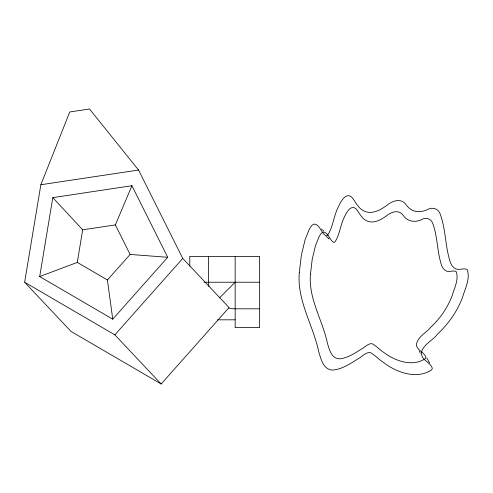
<?xml version="1.0" encoding="UTF-8"?>
<svg xmlns="http://www.w3.org/2000/svg" width="493" height="493" viewBox="0 0 493 493"><rect width="100%" height="100%" fill="white"/><g stroke="black" fill="none" stroke-linecap="round" stroke-linejoin="round"><path stroke-width="0.74" d="M24.65 282.23L40.851 184.752L69.76 111.973L89.492 108.996L138.558 170.036L182.749 258.418L229.042 307.564L161.162 384.004L70.943 331.376L24.65 282.23L114.869 334.858L161.162 384.004M39.687 276.567L52.806 197.625L131.927 185.713L167.712 257.284L112.743 319.181L39.687 276.567L77.278 262.399L107.431 279.993L112.743 319.181M77.278 262.399L82.695 229.818L52.806 197.625M167.712 257.284L130.121 254.443L115.356 224.9L131.927 185.713M107.431 279.993L130.121 254.443M114.869 334.858L182.749 258.418M219.631 297.76L235.161 282.23M40.851 184.752L138.558 170.036M82.695 229.818L115.356 224.9M204.071 282.23L259.552 282.23M259.552 308.809L235.161 308.809A26.579 26.579 0 0 1 228.955 308.076M217.518 319.821L235.161 319.821M326.458 236.628L328.517 238.365M328.64 238.47L329.121 238.877M321.553 229.048L322.373 229.787M322.921 230.28L323.741 231.014M426.827 358.084L429.304 362.3M429.508 362.632L429.705 362.971M419.204 351.158L419.679 352.045M419.999 352.637L420.313 353.222M235.161 256.378L235.161 327.605L259.552 327.605L259.552 256.378L189.787 256.378L189.787 266.263M208.582 256.378L208.582 282.23A26.579 26.579 0 0 0 208.909 286.39M299.313 272.53C296.823 300.662 313.147 325.072 318.749 351.737C320.937 358.978 323.426 370.058 332.886 370.064C342.382 369.134 350.535 363.557 358.386 358.584C362.3 356.704 365.726 351.91 370.446 352.606C375.395 355.484 379.314 359.865 384.139 362.959C397.173 372.714 416.936 379.665 431.652 369.861L432.349 368.283C430.845 363.273 424.874 361.437 422.347 356.981C417.836 346.992 433.199 340.675 437.531 334.069C448.476 323.956 457.116 311.459 462.477 297.538C464.991 288.725 470.642 278.551 467.099 269.443C463.562 267.761 459.587 270.386 455.914 268.981C450.158 266.3 449.474 259.084 448.014 253.649C445.111 240.177 444.939 225.997 439.805 213.081C438.012 209.014 433.372 207.257 429.255 208.73C420.745 213.29 411.791 213.001 405.955 204.509C400.846 197.514 392.034 201.008 386.592 205.532C380.195 210.221 371.605 214.868 363.723 210.893C357.967 208.083 355.663 201.754 351.719 197.138C345.297 191.703 340.152 203.011 337.939 207.689C333.588 216.63 333.003 227.23 327.444 235.537L326.107 235.987C321.67 233.251 320.647 227.156 316.112 224.414L314.059 224.075L311.884 225.35L309.592 228.555L305.062 239.814L301.34 255.349L299.313 272.53M310.461 274.17C308.298 298.585 322.471 319.778 327.334 342.925C329.225 349.204 331.395 358.824 339.603 358.836C347.842 358.023 354.917 353.185 361.733 348.865C365.134 347.232 368.105 343.079 372.209 343.683C376.498 346.178 379.906 349.981 384.09 352.668C395.398 361.129 412.555 367.168 425.336 358.651L425.934 357.289C424.337 352.273 417.688 350.708 416.375 345.377C416.795 337.323 425.761 333.231 430.432 327.586C439.935 318.811 447.434 307.965 452.087 295.88C454.269 288.226 459.174 279.402 456.099 271.495C453.03 270.028 449.579 272.315 446.393 271.088C441.395 268.765 440.797 262.498 439.528 257.784C437.014 246.087 436.866 233.781 432.41 222.571C430.851 219.04 426.821 217.518 423.253 218.793C416.258 222.818 407.717 222.325 403.027 215.127C398.59 209.057 390.943 212.089 386.222 216.014C380.664 220.088 373.213 224.124 366.367 220.673C361.375 218.233 359.372 212.736 355.946 208.73C350.375 204.016 345.907 213.833 343.985 217.894C340.213 225.652 339.702 234.853 334.876 242.063L333.718 242.451C329.866 240.079 328.979 234.785 325.041 232.406L323.26 232.111L321.368 233.22L319.384 235.999L315.452 245.773L312.217 259.263L310.461 274.17"/></g></svg>
